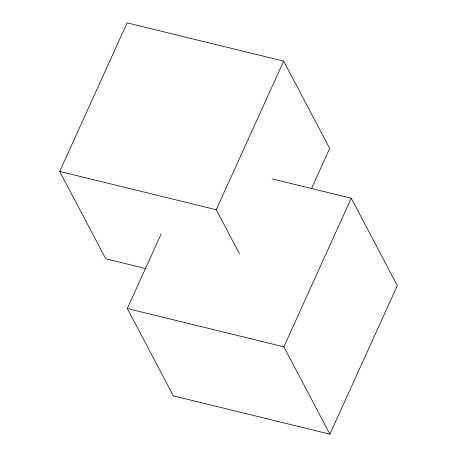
<?xml version="1.0" encoding="UTF-8"?>
<svg xmlns="http://www.w3.org/2000/svg" width="457" height="457" viewBox="0 0 457 457"><rect width="100%" height="100%" fill="white"/><g stroke="black" fill="none" stroke-linecap="round" stroke-linejoin="round"><path stroke-width="0.69" d="M145.235 268.43L105.744 258.776L59.701 171.444L127.092 22.85L283.648 61.124L329.691 148.456L311.446 188.69M272.281 178.921L351.256 198.224L397.299 285.556L329.908 434.15L173.352 395.876L127.309 308.544L161.15 233.921M239.445 253.698L216.258 209.717L283.648 61.124M329.908 434.15L283.866 346.817L351.256 198.224M59.701 171.444L216.258 209.717M127.309 308.544L283.866 346.817"/></g></svg>
